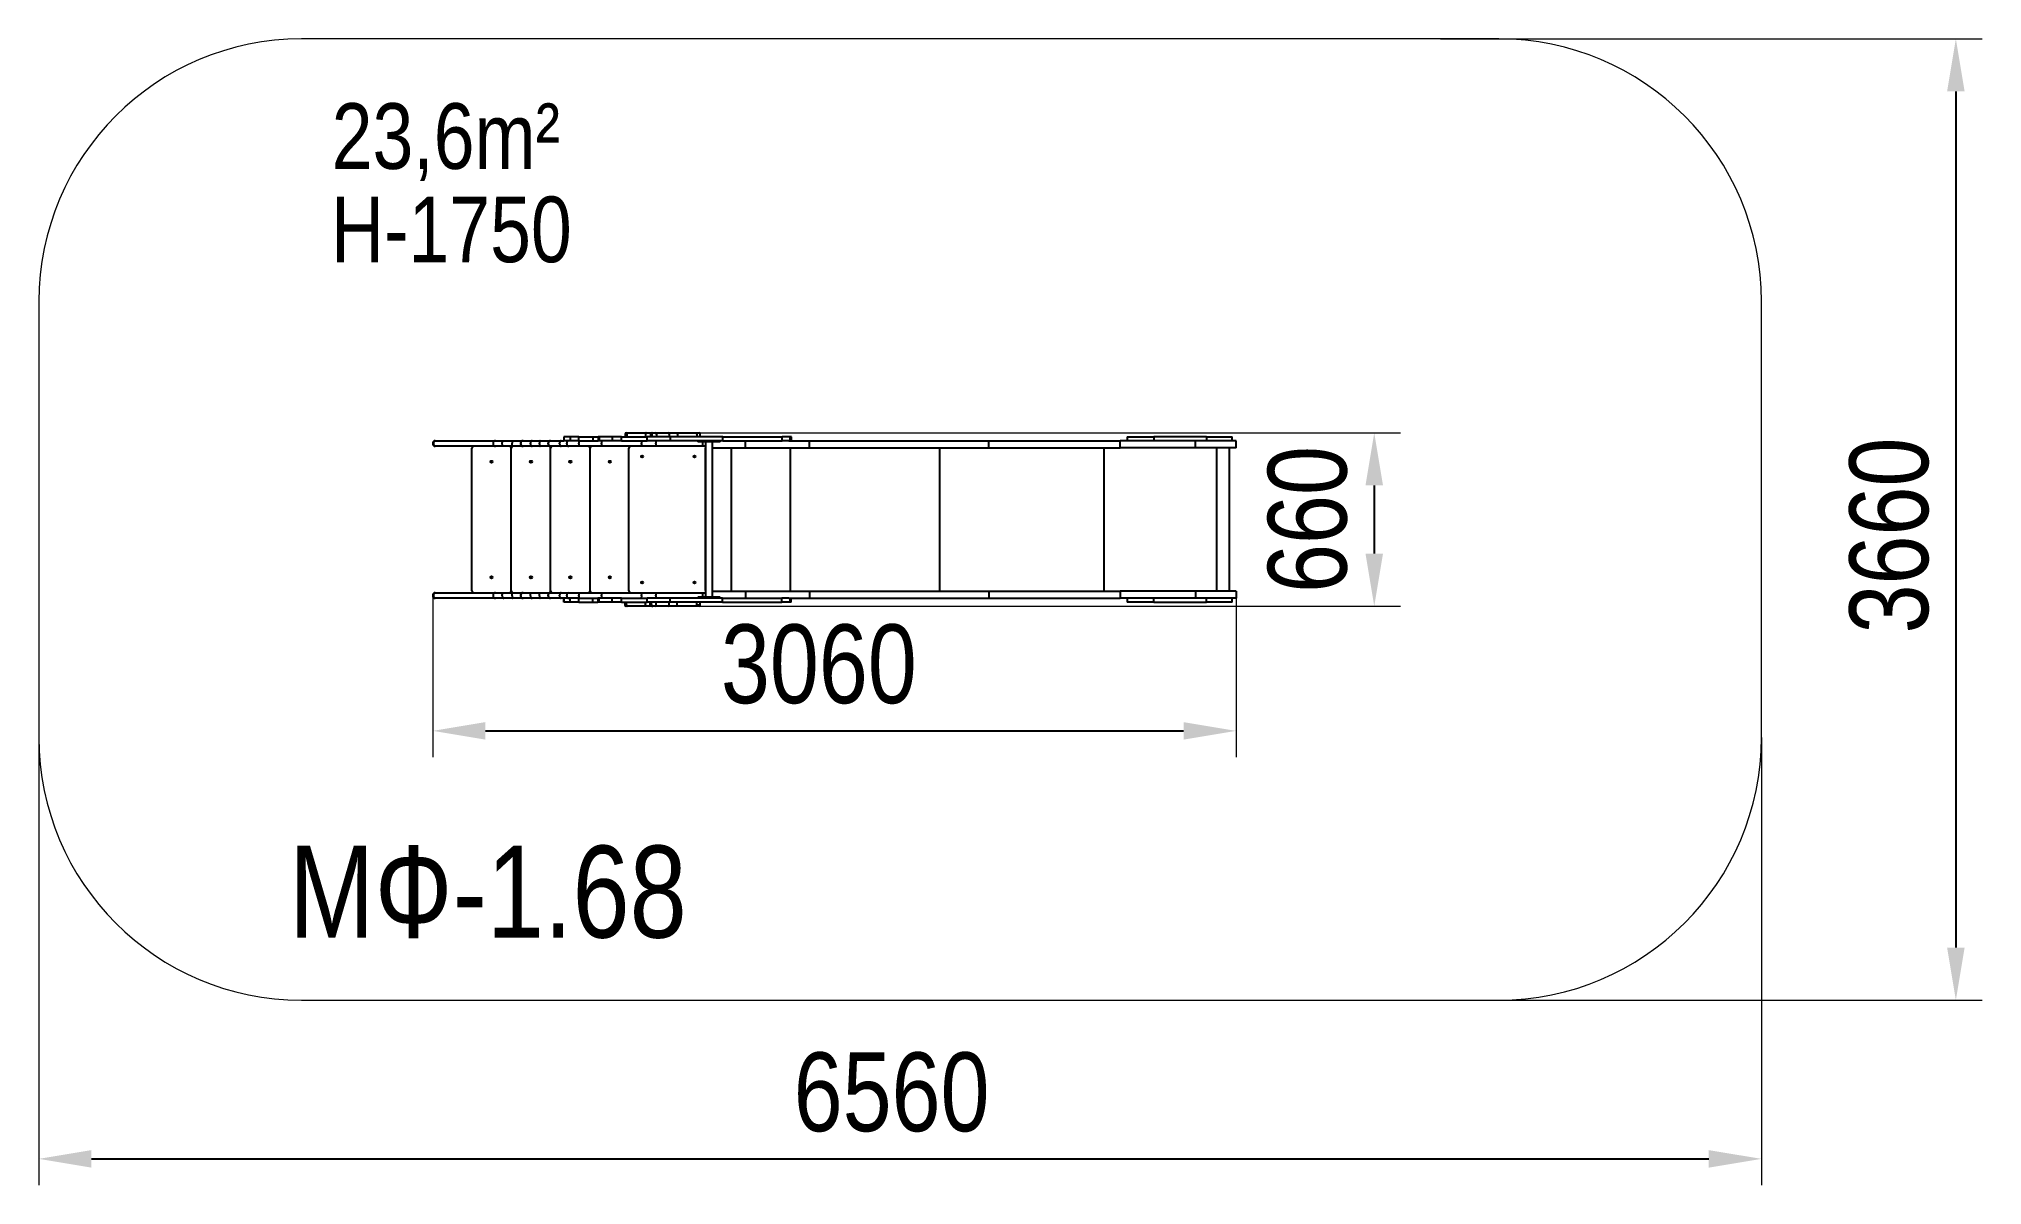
# Model space of a CAD drawing. Header units: millimetres. Extents: x -3400 to 3999, y -2536 to 1829.
import ezdxf

# ---------------------------------------------------------------- set-up
doc = ezdxf.new("R2010")
doc.units = ezdxf.units.MM
for name, color, linetype in [('DIKOM_АРТИКУЛ', 7, 'Continuous'), ('DIKOM_ЗОНА', 90, 'Continuous'), ('DIKOM_РАЗМЕР_ЗОНА', 7, 'Continuous'), ('DIKOM_РАЗМЕР_ОБЪЕКТА', 7, 'Continuous')]:
    doc.layers.add(name, color=color, linetype=linetype)
doc.styles.add('style1', font='arialbd.ttf', dxfattribs={"width": 0.8})
doc.dimstyles.new('1-50', dxfattribs={"dimtxt": 300, "dimasz": 200, "dimexe": 100, "dimexo": 0, "dimgap": 100, "dimtad": 1, "dimtxsty": 'style1', "dimcen": 200, "dimclrd": 7, "dimclre": 7, "dimclrt": 7, "dimadec": 1, "dimazin": 2, "dimtfac": 1, "dimtmove": 0, "dimatfit": 2, "dimfxl": 0, "dimlwd": 25, "dimlwe": 18, "dimarcsym": 0})

# ---------------------------------------------------------------- blocks, each defined once
blk = doc.blocks.new('*D10')
at = {"layer": 'Defpoints', "color": 0, "transparency": 16777216}
for p in [(-921.2, 328.7), (-931, -331.3), (1684.8, -331.3)]:
    blk.add_point(p, dxfattribs=at)
at = {"layer": 'DIKOM_РАЗМЕР_ОБЪЕКТА', "color": 7, "lineweight": 18, "transparency": 16777216}
for p, q in [((-921.2, 328.7), (1784.8, 328.7)), ((-931, -331.3), (1784.8, -331.3))]:
    blk.add_line(p, q, dxfattribs=at)
at = {"layer": 'DIKOM_РАЗМЕР_ОБЪЕКТА', "color": 7, "lineweight": 25, "transparency": 16777216}
blk.add_line((1684.8, 128.7), (1684.8, -131.3), dxfattribs=at)
at = {"layer": 'DIKOM_РАЗМЕР_ОБЪЕКТА', "color": 7, "transparency": 16777216}
for points in [[(1651.5, 128.7), (1718.1, 128.7), (1684.8, 328.7)], [(1651.5, -131.3), (1718.1, -131.3), (1684.8, -331.3)]]:
    blk.add_solid(points, dxfattribs=at)
at = {"layer": 'DIKOM_РАЗМЕР_ОБЪЕКТА', "color": 7, "transparency": 16777216, "insert": (1431.6, -1.3), "char_height": 300, "attachment_point": 5, "rotation": 90, "style": 'style1'}
blk.add_mtext('{\\fArial|b0|i0|c204|p34;660}', dxfattribs=at)
blk = doc.blocks.new('*D11')
at = {"layer": 'Defpoints', "color": 0, "transparency": 16777216}
for p in [(-1899.9, -290.8), (1158.7, -290.8), (1158.7, -806.1)]:
    blk.add_point(p, dxfattribs=at)
at = {"layer": 'DIKOM_РАЗМЕР_ОБЪЕКТА', "color": 7, "lineweight": 18, "transparency": 16777216}
for p, q in [((-1899.9, -290.8), (-1899.9, -906.1)), ((1158.7, -290.8), (1158.7, -906.1))]:
    blk.add_line(p, q, dxfattribs=at)
at = {"layer": 'DIKOM_РАЗМЕР_ОБЪЕКТА', "color": 7, "lineweight": 25, "transparency": 16777216}
blk.add_line((-1699.9, -806.1), (958.7, -806.1), dxfattribs=at)
at = {"layer": 'DIKOM_РАЗМЕР_ОБЪЕКТА', "color": 7, "transparency": 16777216}
for points in [[(-1699.9, -772.8), (-1699.9, -839.4), (-1899.9, -806.1)], [(958.7, -772.8), (958.7, -839.4), (1158.7, -806.1)]]:
    blk.add_solid(points, dxfattribs=at)
at = {"layer": 'DIKOM_РАЗМЕР_ОБЪЕКТА', "color": 7, "transparency": 16777216, "insert": (-430, -552.8), "char_height": 300, "attachment_point": 5, "style": 'style1'}
blk.add_mtext('{\\fArial|b0|i0|c204|p34;3060}', dxfattribs=at)
blk = doc.blocks.new('*D12')
at = {"layer": 'Defpoints', "color": 0, "transparency": 16777216}
for p in [(-3399.9, -831.3), (3158.7, -831.3), (3158.7, -2435.6)]:
    blk.add_point(p, dxfattribs=at)
at = {"layer": 'DIKOM_РАЗМЕР_ЗОНА', "color": 7, "lineweight": 18, "transparency": 16777216}
for p, q in [((-3399.9, -831.3), (-3399.9, -2535.6)), ((3158.7, -831.3), (3158.7, -2535.6))]:
    blk.add_line(p, q, dxfattribs=at)
at = {"layer": 'DIKOM_РАЗМЕР_ЗОНА', "color": 7, "lineweight": 25, "transparency": 16777216}
blk.add_line((-3199.9, -2435.6), (2958.7, -2435.6), dxfattribs=at)
at = {"layer": 'DIKOM_РАЗМЕР_ЗОНА', "color": 7, "transparency": 16777216}
for points in [[(-3199.9, -2402.3), (-3199.9, -2469), (-3399.9, -2435.6)], [(2958.7, -2402.3), (2958.7, -2469), (3158.7, -2435.6)]]:
    blk.add_solid(points, dxfattribs=at)
at = {"layer": 'DIKOM_РАЗМЕР_ЗОНА', "color": 7, "transparency": 16777216, "insert": (-153, -2182.5), "char_height": 300, "attachment_point": 5, "style": 'style1'}
blk.add_mtext('{\\fArial|b0|i0|c204|p34;6560}', dxfattribs=at)
blk = doc.blocks.new('*D13')
at = {"layer": 'Defpoints', "color": 0, "transparency": 16777216}
for p in [(1936.9, 1828.7), (1936.9, -1831.3), (3899.4, -1831.3)]:
    blk.add_point(p, dxfattribs=at)
at = {"layer": 'DIKOM_РАЗМЕР_ЗОНА', "color": 7, "lineweight": 18, "transparency": 16777216}
for p, q in [((1936.9, 1828.7), (3999.4, 1828.7)), ((1936.9, -1831.3), (3999.4, -1831.3))]:
    blk.add_line(p, q, dxfattribs=at)
at = {"layer": 'DIKOM_РАЗМЕР_ЗОНА', "color": 7, "lineweight": 25, "transparency": 16777216}
blk.add_line((3899.4, 1628.7), (3899.4, -1631.3), dxfattribs=at)
at = {"layer": 'DIKOM_РАЗМЕР_ЗОНА', "color": 7, "transparency": 16777216}
for points in [[(3866, 1628.7), (3932.7, 1628.7), (3899.4, 1828.7)], [(3866, -1631.3), (3932.7, -1631.3), (3899.4, -1831.3)]]:
    blk.add_solid(points, dxfattribs=at)
at = {"layer": 'DIKOM_РАЗМЕР_ЗОНА', "color": 7, "transparency": 16777216, "insert": (3646.1, -62.3), "char_height": 300, "attachment_point": 5, "rotation": 90, "style": 'style1'}
blk.add_mtext('{\\fArial|b0|i0|c204|p34;3660}', dxfattribs=at)

msp = doc.modelspace()

# ---------------------------------------------------------------- linework, layer by layer
for p, q in [((-1890.913, 298.67), (-1888.733, 298.67)), ((-1888.733, 298.67), (-1661.429, 298.67)), ((-1661.429, 298.67), (-1628.937, 298.67)), ((-1651.295, 298.67), (-1651.296, 298.67)), ((-1628.937, 298.67), (-1596.226, 298.67)), ((-1596.226, 298.67), (-1556.968, 298.67)), ((-1572.285, 298.67), (-1572.284, 298.67)), ((-1556.968, 298.67), (-1556.166, 298.67)), ((-1556.166, 298.67), (-1521.97, 298.67)), ((-1546.379, 298.67), (-1546.38, 298.67)), ((-1521.97, 298.67), (-1491.359, 298.67)), ((-1491.359, 298.67), (-1452.007, 298.67)), ((-1467.37, 298.67), (-1467.369, 298.67)), ((-1452.007, 298.67), (-1451.241, 298.67)), ((-1451.241, 298.67), (-1411.437, 298.67)), ((-1441.464, 298.67), (-1441.465, 298.67)), ((-1411.437, 298.67), (-1400.733, 298.67)), ((-1400.733, 313.671), (-1400.733, 298.67)), ((-1400.136, 313.671), (-1400.733, 313.671)), ((-1400.136, 298.67), (-1400.733, 298.67)), ((-1400.136, 298.67), (-1400.136, 313.671)), ((-1376.227, 313.671), (-1400.136, 313.671)), ((-1376.227, 298.67), (-1400.136, 298.67)), ((-1376.227, 298.67), (-1376.227, 313.671)), ((-1343.385, 313.671), (-1376.227, 313.671)), ((-1343.385, 298.67), (-1376.227, 298.67)), ((-1343.385, 298.67), (-1343.385, 313.671)), ((-1343.385, 313.671), (-1289.766, 313.671)), ((-1343.385, 298.67), (-1289.766, 298.67)), ((-1289.766, 298.67), (-1289.766, 313.671)), ((-1289.766, 313.671), (-1270.75, 313.671)), ((-1289.766, 298.67), (-1270.75, 298.67)), ((-1270.75, 313.671), (-1270.75, 298.67)), ((-1265.441, 313.671), (-1270.75, 313.671)), ((-1265.441, 298.67), (-1270.75, 298.67)), ((-1265.441, 298.67), (-1265.441, 313.671)), ((-1216.329, 313.671), (-1265.441, 313.671)), ((-1216.329, 298.67), (-1265.441, 298.67)), ((-1216.329, 298.67), (-1216.329, 313.671)), ((-1181.077, 313.671), (-1216.329, 313.671)), ((-1181.077, 298.67), (-1216.329, 298.67)), ((-1181.077, 298.67), (-1181.077, 313.671)), ((-1181.077, 313.671), (-1083.589, 313.671)), ((-1181.077, 298.67), (-1083.589, 298.67)), ((-1167.732, 323.671), (-1167.732, 313.671)), ((-1162.732, 328.671), (-1159.58, 328.671)), ((-1161.427, 323.671), (-1161.427, 313.671)), ((-1159.58, 328.671), (-1088.029, 328.671)), ((-1089.877, 323.671), (-1089.877, 313.671)), ((-1088.029, 328.671), (-1066.028, 328.671)), ((-1083.589, 298.67), (-1083.589, 313.671)), ((-994.968, 313.671), (-1083.589, 313.671)), ((-994.968, 298.67), (-1083.589, 298.67)), ((-1071.018, 323.671), (-1071.018, 313.671)), ((-1066.248, 323.671), (-1066.248, 313.671)), ((-1066.028, 328.671), (-1061.258, 328.671)), ((-1061.258, 328.671), (-1052.42, 328.671)), ((-1052.42, 328.671), (-1003.254, 328.671)), ((-1048.572, 323.671), (-1048.572, 313.671)), ((-1003.254, 328.671), (-967.585, 328.671)), ((-999.406, 323.671), (-999.406, 313.671)), ((-994.968, 298.67), (-994.968, 313.671)), ((-795.911, 313.671), (-994.968, 313.671)), ((-795.911, 298.67), (-994.968, 298.67)), ((-968.833, 323.671), (-968.833, 313.671)), ((-967.585, 328.671), (-893.023, 328.671)), ((-894.27, 323.671), (-894.27, 313.671)), ((-893.023, 328.671), (-886.775, 328.671)), ((-891.149, 298.67), (-891.149, 294.67)), ((-886.775, 328.671), (-886.578, 328.671)), ((-881.775, 313.671), (-881.775, 323.671)), ((-881.578, 323.671), (-881.775, 323.671)), ((-881.578, 313.671), (-881.578, 323.671)), ((-854.701, 298.67), (-854.701, 294.67)), ((-809.191, 298.67), (-809.191, 294.67)), ((-805.639, 294.67), (-805.639, 298.67)), ((-795.911, 298.67), (-795.911, 313.671)), ((-795.911, 313.671), (-570.318, 313.671)), ((-795.911, 298.67), (-570.318, 298.67)), ((-709.8, 271.67), (-709.8, 298.67)), ((-570.318, 298.67), (-570.318, 313.671)), ((-539.129, 313.671), (-570.318, 313.671)), ((-544.017, 298.67), (-570.318, 298.67)), ((-544.017, 298.67), (-465.867, 298.67)), ((-539.129, 298.67), (-539.129, 313.671)), ((-534.17, 313.671), (-539.129, 313.671)), ((-534.17, 298.67), (-534.17, 313.671)), ((-465.867, 271.67), (-465.867, 298.67)), ((-465.867, 298.67), (217.192, 298.67)), ((217.192, 271.67), (217.192, 298.67)), ((217.192, 298.67), (717.46, 298.67)), ((717.46, 271.67), (717.46, 298.67)), ((1004.33, 298.67), (717.46, 298.67)), ((744.193, 313.67), (744.193, 298.67)), ((744.193, 313.67), (845.938, 313.67)), ((845.938, 313.67), (845.938, 298.67)), ((1045.908, 313.67), (845.938, 313.67)), ((1004.33, 271.67), (1004.33, 298.67)), ((1158.746, 298.67), (1004.33, 298.67)), ((1045.908, 313.67), (1045.908, 298.67)), ((1045.908, 313.67), (1144.162, 313.67)), ((1144.162, 298.67), (1144.162, 313.67)), ((1158.746, 271.67), (1158.746, 298.67)), ((-1899.913, 289.67), (-1899.913, 286.67)), ((-1895.949, 289.67), (-1899.913, 289.67)), ((-1899.913, 286.67), (-1895.949, 286.67)), ((-1895.949, 286.67), (-1895.949, 289.67)), ((-1888.733, 277.671), (-1890.913, 277.671)), ((-1661.429, 277.671), (-1888.733, 277.671)), ((-1751.176, -272.329), (-1751.176, 269.671)), ((-1670.429, 289.67), (-1670.429, 286.67)), ((-1628.937, 277.671), (-1661.429, 277.671)), ((-1651.295, 277.671), (-1651.308, 277.671)), ((-1635.549, 286.67), (-1635.549, 289.67)), ((-1596.226, 277.671), (-1628.937, 277.671)), ((-1601.176, -272.329), (-1601.176, 269.671)), ((-1598.229, 286.67), (-1598.229, 289.67)), ((-1556.968, 277.671), (-1596.226, 277.671)), ((-1572.285, 277.671), (-1572.271, 277.671)), ((-1565.968, 289.67), (-1565.968, 286.67)), ((-1565.056, 289.67), (-1565.968, 289.67)), ((-1565.968, 286.67), (-1565.056, 286.67)), ((-1565.056, 286.67), (-1565.056, 289.67)), ((-1556.166, 277.671), (-1556.968, 277.671)), ((-1521.97, 277.671), (-1556.166, 277.671)), ((-1546.379, 277.671), (-1546.392, 277.671)), ((-1528.538, 286.67), (-1528.538, 289.67)), ((-1491.359, 277.671), (-1521.97, 277.671)), ((-1493.313, 286.67), (-1493.313, 289.67)), ((-1452.007, 277.671), (-1491.359, 277.671)), ((-1467.369, 277.671), (-1467.355, 277.671)), ((-1461.007, 289.67), (-1461.007, 286.67)), ((-1460.138, 289.67), (-1461.007, 289.67)), ((-1461.007, 286.67), (-1460.138, 286.67)), ((-1460.138, 286.67), (-1460.138, 289.67)), ((-1451.241, 277.671), (-1452.007, 277.671)), ((-1411.437, 277.671), (-1451.241, 277.671)), ((-1451.176, -272.329), (-1451.176, 269.671)), ((-1441.465, 277.671), (-1441.477, 277.671)), ((-1416.998, 286.67), (-1416.998, 289.67)), ((-1382.06, 277.671), (-1411.437, 277.671)), ((-1390.202, 286.67), (-1390.202, 289.67)), ((-1344.104, 277.671), (-1382.06, 277.671)), ((-1362.455, 277.671), (-1362.441, 277.671)), ((-1344.247, 286.67), (-1344.247, 289.67)), ((-1258.929, 277.671), (-1344.104, 277.671)), ((-1301.176, -272.329), (-1301.176, 269.671)), ((-1109.155, 277.671), (-1258.929, 277.671)), ((-1257.819, 286.67), (-1257.819, 289.67)), ((-1153.176, -272.329), (-1153.176, 269.671)), ((-1053.532, 277.671), (-1109.155, 277.671)), ((-1105.735, 286.67), (-1105.735, 289.67)), ((-871.992, 277.671), (-1053.532, 277.671)), ((-1050.48, 286.67), (-1050.48, 289.67)), ((-854.701, 294.67), (-891.149, 294.67)), ((-861.894, 277.671), (-871.992, 277.671)), ((-871.718, 286.67), (-871.718, 289.67)), ((-862.176, 268.671), (-861.894, 268.702)), ((-862.176, -271.329), (-862.176, 268.671)), ((-861.894, 294.67), (-861.894, -297.329)), ((-809.191, 294.67), (-854.701, 294.67)), ((-834.894, -297.329), (-834.894, 294.67)), ((-834.894, 271.67), (-709.8, 271.67)), ((-805.639, 294.67), (-809.191, 294.67)), ((-763.637, 271.67), (-763.637, -274.329)), ((-709.8, 271.67), (-465.867, 271.67)), ((-538.661, 271.67), (-538.661, -274.329)), ((-465.867, 271.67), (217.192, 271.67)), ((29.746, 271.67), (29.746, -274.329)), ((217.192, 271.67), (717.46, 271.67)), ((655.081, 271.67), (655.081, -274.329)), ((1004.33, 271.67), (717.46, 271.67)), ((1158.746, 271.67), (1004.33, 271.67)), ((1084.619, 271.67), (1084.619, -274.329)), ((1133.746, -274.329), (1133.746, 271.67)), ((-1530.176, 218.671), (-1522.176, 218.671)), ((-1530.176, -221.329), (-1522.176, -221.329)), ((-1899.913, -289.329), (-1899.913, -292.329)), ((-1895.949, -292.329), (-1895.949, -289.329)), ((-1890.913, -280.329), (-1888.733, -280.329)), ((-1888.733, -280.329), (-1661.429, -280.329)), ((-1670.429, -289.329), (-1670.429, -292.329)), ((-1661.429, -280.329), (-1628.937, -280.329)), ((-1651.295, -280.329), (-1651.296, -280.329)), ((-1635.549, -292.329), (-1635.549, -289.329)), ((-1628.937, -280.329), (-1596.226, -280.329)), ((-1598.229, -292.329), (-1598.229, -289.329)), ((-1596.226, -280.329), (-1556.968, -280.329)), ((-1572.285, -280.329), (-1572.284, -280.329)), ((-1565.968, -289.329), (-1565.968, -292.329)), ((-1565.056, -289.329), (-1565.968, -289.329)), ((-1565.968, -292.329), (-1565.056, -292.329)), ((-1565.056, -292.329), (-1565.056, -289.329)), ((-1556.968, -280.329), (-1556.166, -280.329)), ((-1556.166, -280.329), (-1521.97, -280.329)), ((-1546.379, -280.329), (-1546.38, -280.329)), ((-1528.538, -292.329), (-1528.538, -289.329)), ((-1521.97, -280.329), (-1491.359, -280.329)), ((-1493.313, -292.329), (-1493.313, -289.329)), ((-1491.359, -280.329), (-1452.007, -280.329)), ((-1467.37, -280.329), (-1467.369, -280.329)), ((-1461.007, -289.329), (-1461.007, -292.329)), ((-1460.138, -289.329), (-1461.007, -289.329)), ((-1461.007, -292.329), (-1460.138, -292.329)), ((-1460.138, -292.329), (-1460.138, -289.329)), ((-1452.007, -280.329), (-1451.241, -280.329)), ((-1451.241, -280.329), (-1411.437, -280.329)), ((-1441.464, -280.329), (-1441.465, -280.329)), ((-1416.998, -292.329), (-1416.998, -289.329)), ((-1411.437, -280.329), (-1382.06, -280.329)), ((-1390.202, -292.329), (-1390.202, -289.329)), ((-1382.06, -280.329), (-1344.104, -280.329)), ((-1362.455, -280.329), (-1362.454, -280.329)), ((-1344.247, -292.329), (-1344.247, -289.329)), ((-1344.104, -280.329), (-1258.929, -280.329)), ((-1344.038, -316.329), (-1344.038, -295.329)), ((-1258.929, -280.329), (-1109.155, -280.329)), ((-1257.819, -292.329), (-1257.819, -289.329)), ((-1109.155, -280.329), (-1053.532, -280.329)), ((-1105.735, -292.329), (-1105.735, -289.329)), ((-1053.532, -280.329), (-871.992, -280.329)), ((-1050.48, -292.329), (-1050.48, -289.329)), ((-871.992, -280.329), (-861.894, -280.329)), ((-871.718, -292.329), (-871.718, -289.329)), ((-862.176, -271.329), (-861.894, -271.361)), ((-834.894, -274.329), (-709.8, -274.329)), ((-709.8, -274.329), (-709.8, -301.329)), ((-709.8, -274.329), (-465.867, -274.329)), ((-465.867, -274.329), (-465.867, -301.329)), ((-465.867, -274.329), (217.192, -274.329)), ((217.192, -274.329), (217.192, -301.329)), ((217.192, -274.329), (717.46, -274.329)), ((717.46, -274.329), (717.46, -301.329)), ((1004.33, -274.329), (717.46, -274.329)), ((1004.33, -274.329), (1004.33, -301.329)), ((1158.746, -274.329), (1004.33, -274.329)), ((1158.746, -274.329), (1158.746, -301.329)), ((-1888.733, -301.329), (-1890.913, -301.329)), ((-1661.429, -301.329), (-1888.733, -301.329)), ((-1628.937, -301.329), (-1661.429, -301.329)), ((-1651.295, -301.329), (-1651.308, -301.329)), ((-1596.226, -301.329), (-1628.937, -301.329)), ((-1556.968, -301.329), (-1596.226, -301.329)), ((-1572.285, -301.329), (-1572.271, -301.329)), ((-1556.166, -301.329), (-1556.968, -301.329)), ((-1521.97, -301.329), (-1556.166, -301.329)), ((-1546.379, -301.329), (-1546.392, -301.329)), ((-1491.359, -301.329), (-1521.97, -301.329)), ((-1452.007, -301.329), (-1491.359, -301.329)), ((-1467.369, -301.329), (-1467.355, -301.329)), ((-1451.241, -301.329), (-1452.007, -301.329)), ((-1411.437, -301.329), (-1451.241, -301.329)), ((-1441.465, -301.329), (-1441.477, -301.329)), ((-1401.387, -301.329), (-1411.437, -301.329)), ((-1401.387, -301.329), (-1401.387, -316.329)), ((-1400.79, -301.329), (-1401.387, -301.329)), ((-1400.79, -316.329), (-1401.387, -316.329)), ((-1400.79, -316.329), (-1400.79, -301.329)), ((-1376.88, -301.329), (-1400.79, -301.329)), ((-1376.88, -316.329), (-1400.79, -316.329)), ((-1376.88, -316.329), (-1376.88, -301.329)), ((-1344.038, -301.329), (-1376.88, -301.329)), ((-1344.038, -316.329), (-1376.88, -316.329)), ((-1344.038, -301.329), (-1290.419, -301.329)), ((-1344.038, -316.329), (-1290.419, -316.329)), ((-1290.419, -316.329), (-1290.419, -301.329)), ((-1290.419, -301.329), (-1271.401, -301.329)), ((-1290.419, -316.329), (-1271.401, -316.329)), ((-1271.401, -301.329), (-1271.401, -316.329)), ((-1266.092, -301.329), (-1271.401, -301.329)), ((-1266.092, -316.329), (-1271.401, -316.329)), ((-1266.092, -316.329), (-1266.092, -301.329)), ((-1216.98, -301.329), (-1266.092, -301.329)), ((-1216.98, -316.329), (-1266.092, -316.329)), ((-1216.98, -316.329), (-1216.98, -301.329)), ((-1181.727, -301.329), (-1216.98, -301.329)), ((-1181.727, -316.329), (-1216.98, -316.329)), ((-1181.727, -316.329), (-1181.727, -301.329)), ((-1181.727, -301.329), (-1084.24, -301.329)), ((-1181.727, -316.329), (-1084.24, -316.329)), ((-1168.387, -316.329), (-1168.387, -326.329)), ((-1160.234, -331.329), (-1163.387, -331.329)), ((-1162.081, -326.329), (-1162.081, -316.329)), ((-1088.684, -331.329), (-1160.234, -331.329)), ((-1090.531, -326.329), (-1090.531, -316.329)), ((-1066.681, -331.329), (-1088.684, -331.329)), ((-1084.24, -316.329), (-1084.24, -301.329)), ((-995.618, -301.329), (-1084.24, -301.329)), ((-995.618, -316.329), (-1084.24, -316.329)), ((-1071.672, -326.329), (-1071.672, -316.329)), ((-1066.901, -326.329), (-1066.901, -316.329)), ((-1061.911, -331.329), (-1066.681, -331.329)), ((-1053.073, -331.329), (-1061.911, -331.329)), ((-1003.908, -331.329), (-1053.073, -331.329)), ((-1049.225, -326.329), (-1049.225, -316.329)), ((-968.239, -331.329), (-1003.908, -331.329)), ((-1000.06, -326.329), (-1000.06, -316.329)), ((-995.618, -316.329), (-995.618, -301.329)), ((-796.563, -301.329), (-995.618, -301.329)), ((-796.563, -316.329), (-995.618, -316.329)), ((-969.487, -326.329), (-969.487, -316.329)), ((-893.676, -331.329), (-968.239, -331.329)), ((-894.924, -326.329), (-894.924, -316.329)), ((-894.924, -326.329), (-882.429, -326.329)), ((-887.429, -331.329), (-893.676, -331.329)), ((-891.149, -297.329), (-891.149, -301.329)), ((-854.701, -297.329), (-891.149, -297.329)), ((-887.233, -331.329), (-887.429, -331.329)), ((-882.429, -326.329), (-882.429, -316.329)), ((-882.429, -326.329), (-882.233, -326.329)), ((-882.233, -326.329), (-882.233, -316.329)), ((-854.701, -301.329), (-854.701, -297.329)), ((-809.191, -297.329), (-854.701, -297.329)), ((-809.191, -301.329), (-809.191, -297.329)), ((-805.639, -297.329), (-809.191, -297.329)), ((-805.639, -301.329), (-805.639, -297.329)), ((-796.563, -316.329), (-796.563, -301.329)), ((-796.563, -301.329), (-570.975, -301.329)), ((-796.563, -316.329), (-570.975, -316.329)), ((-570.975, -316.329), (-570.975, -301.329)), ((-544.87, -301.329), (-570.975, -301.329)), ((-539.786, -316.329), (-570.975, -316.329)), ((-544.87, -301.329), (-465.867, -301.329)), ((-539.786, -316.329), (-539.786, -301.329)), ((-534.828, -316.329), (-539.786, -316.329)), ((-534.828, -316.329), (-534.828, -301.329)), ((-465.867, -301.329), (217.192, -301.329)), ((217.192, -301.329), (717.46, -301.329)), ((1004.33, -301.329), (717.46, -301.329)), ((744.193, -301.329), (744.193, -316.329)), ((845.938, -316.329), (744.193, -316.329)), ((845.938, -316.329), (845.938, -301.329)), ((845.938, -316.329), (1045.908, -316.329)), ((1158.746, -301.329), (1004.33, -301.329)), ((1045.908, -316.329), (1045.908, -301.329)), ((1144.162, -316.329), (1045.908, -316.329)), ((1144.162, -316.329), (1144.162, -301.329))]:
    msp.add_line(p, q)
at = {"flags": 128}
for points in [[(-1895.949, 289.67), (-1895.811, 291.426), (-1895.4, 293.115), (-1894.733, 294.671), (-1893.836, 296.034), (-1892.742, 297.154), (-1891.495, 297.985), (-1890.141, 298.498), (-1888.733, 298.67)], [(-1159.58, 328.671), (-1159.94, 328.574), (-1160.286, 328.29), (-1160.606, 327.828), (-1160.886, 327.206), (-1161.115, 326.448), (-1161.286, 325.584), (-1161.391, 324.646), (-1161.427, 323.671)], [(-1088.029, 328.671), (-1088.39, 328.574), (-1088.736, 328.29), (-1089.056, 327.828), (-1089.336, 327.206), (-1089.565, 326.448), (-1089.736, 325.584), (-1089.841, 324.646), (-1089.877, 323.671)], [(-968.833, 323.671), (-968.809, 324.646), (-968.738, 325.584), (-968.623, 326.448), (-968.468, 327.206), (-968.279, 327.828), (-968.063, 328.29), (-967.829, 328.574), (-967.585, 328.671)], [(-894.27, 323.671), (-894.246, 324.646), (-894.175, 325.584), (-894.06, 326.448), (-893.905, 327.206), (-893.716, 327.828), (-893.5, 328.29), (-893.266, 328.574), (-893.023, 328.671)], [(-1888.733, 277.671), (-1890.141, 277.843), (-1891.495, 278.356), (-1892.742, 279.187), (-1893.836, 280.307), (-1894.733, 281.67), (-1895.4, 283.226), (-1895.811, 284.915), (-1895.949, 286.67)], [(-862.176, 268.671), (-861.981, 270.426), (-861.894, 271.204)], [(-1895.949, -289.329), (-1895.811, -287.574), (-1895.4, -285.885), (-1894.733, -284.329), (-1893.836, -282.966), (-1892.742, -281.846), (-1891.495, -281.015), (-1890.141, -280.502), (-1888.733, -280.329)], [(-1888.733, -301.329), (-1890.141, -301.157), (-1891.495, -300.644), (-1892.742, -299.813), (-1893.836, -298.693), (-1894.733, -297.33), (-1895.4, -295.774), (-1895.811, -294.085), (-1895.949, -292.329)], [(-862.176, -271.329), (-861.981, -273.085), (-861.894, -273.863)], [(-1162.081, -326.329), (-1162.046, -327.305), (-1161.941, -328.243), (-1161.77, -329.107), (-1161.54, -329.865), (-1161.26, -330.487), (-1160.941, -330.949), (-1160.594, -331.233), (-1160.234, -331.329)], [(-1090.531, -326.329), (-1090.495, -327.305), (-1090.39, -328.243), (-1090.219, -329.107), (-1089.99, -329.865), (-1089.71, -330.487), (-1089.39, -330.949), (-1089.044, -331.233), (-1088.684, -331.329)], [(-968.239, -331.329), (-968.483, -331.233), (-968.717, -330.949), (-968.932, -330.487), (-969.121, -329.865), (-969.276, -329.107), (-969.392, -328.243), (-969.463, -327.305), (-969.487, -326.329)], [(-893.676, -331.329), (-893.92, -331.233), (-894.154, -330.949), (-894.369, -330.487), (-894.558, -329.865), (-894.714, -329.107), (-894.829, -328.243), (-894.9, -327.305), (-894.924, -326.329)]]:
    msp.add_lwpolyline(points, dxfattribs=at)
for centre in [(-1676.176, 218.671), (-1526.176, 218.671), (-1376.176, 218.671), (-1226.176, 218.671), (-1103.176, 238.671), (-903.176, 238.671), (-1676.176, -221.329), (-1526.176, -221.329), (-1376.176, -221.329), (-1226.176, -221.329), (-1103.176, -241.329), (-903.176, -241.329)]:
    msp.add_circle(centre, 4)
for centre, radius, start, end in [((-1890.913, 289.67), 9, 90, 180), ((-1661.429, 289.67), 9, 90, 180), ((-1556.968, 289.67), 9, 90, 180), ((-1452.007, 289.67), 9, 90, 180), ((-1381.608, 290.079), 8.603, 93.0075461, 182.7206389), ((-1162.732, 323.671), 5, 90, 180), ((-1066.023, 323.675), 4.995, 90.05582, 180.0542517), ((-1061.253, 323.675), 4.995, 90.0553342, 180.0547376), ((-1053.082, 324.18), 4.539, 353.5538245, 81.6097946), ((-1003.917, 324.18), 4.539, 353.5538245, 81.6097946), ((-886.775, 323.671), 5, 0, 90), ((-886.578, 323.671), 5, 0, 90), ((-1890.913, 286.671), 9, 180, 270), ((-1743.176, 269.671), 8, 90, 180), ((-1661.429, 286.671), 9, 180, 270), ((-1609.176, 269.671), 8, 0, 90), ((-1593.176, 269.671), 8, 90, 180), ((-1556.968, 286.671), 9, 180, 270), ((-1452.007, 286.671), 9, 180, 270), ((-1459.176, 269.671), 8, 0, 90), ((-1443.176, 269.671), 8, 90, 180), ((-1381.609, 286.262), 8.603, 177.2780698, 266.9916709), ((-1309.176, 269.671), 8, 0, 90), ((-1293.176, 269.671), 8, 90, 180), ((-1159.176, 269.671), 8, 28.956606, 90), ((-1145.176, 269.671), 8, 90, 180), ((-945.824, 284.422), 74.14, 354.7748235, 1.7375231), ((-1123.75, 289.842), 252.032, 359.960954, 1.0976962), ((-1890.913, -289.329), 9, 90, 180), ((-1890.913, -292.329), 9, 180, 270), ((-1743.176, -272.329), 8, 180, 270), ((-1661.429, -289.329), 9, 90, 180), ((-1661.429, -292.329), 9, 180, 270), ((-1609.176, -272.329), 8, 270, 0), ((-1593.176, -272.329), 8, 180, 270), ((-1556.968, -289.329), 9, 90, 180), ((-1556.968, -292.329), 9, 180, 270), ((-1452.007, -289.329), 9, 90, 180), ((-1452.007, -292.329), 9, 180, 270), ((-1459.176, -272.329), 8, 270, 0), ((-1443.176, -272.329), 8, 180, 270), ((-1381.608, -288.921), 8.603, 93.0075051, 182.7206563), ((-1381.608, -292.738), 8.603, 177.2782353, 266.9911514), ((-1309.176, -272.329), 8, 270, 0), ((-1293.176, -272.329), 8, 180, 270), ((-1159.176, -272.329), 8, 270, 331.043394), ((-1145.176, -272.329), 8, 180, 270), ((-945.825, -287.082), 74.142, 358.2625339, 5.2250978), ((-1123.75, -292.501), 252.033, 358.9023049, 0.039046), ((-1163.387, -326.329), 5, 180, 270), ((-1066.677, -326.334), 4.995, 179.9447835, 269.9447599), ((-1061.906, -326.334), 4.995, 179.9445889, 269.9449545), ((-1053.735, -326.839), 4.539, 278.3890188, 6.4469744), ((-1004.57, -326.839), 4.539, 278.3894454, 6.4465479), ((-887.429, -326.329), 5, 270, 0), ((-887.233, -326.329), 5, 270, 0)]:
    msp.add_arc(centre, radius, start, end)
for points, knots in [([(-1635.549, 289.67), (-1635.476, 290.682), (-1635.33, 292.705), (-1634.192, 295.398), (-1632.516, 297.446), (-1630.672, 298.476), (-1629.442, 298.669), (-1628.953, 298.67), (-1628.937, 298.67)], [0, 0, 0, 0, 0.21450037, 0.42899979, 0.64355691, 0.85824965, 0.99526409, 1, 1, 1, 1]), ([(-1596.226, 298.67), (-1596.229, 298.67), (-1596.375, 298.669), (-1596.741, 298.475), (-1597.298, 297.43), (-1597.809, 295.382), (-1598.161, 292.696), (-1598.206, 290.679), (-1598.229, 289.67)], [0, 0, 0, 0, 0.0030626, 0.14440018, 0.35919728, 0.57307931, 0.7865338, 1, 1, 1, 1]), ([(-1556.166, 298.67), (-1556.197, 298.67), (-1556.852, 298.668), (-1558.503, 298.472), (-1560.973, 297.448), (-1563.229, 295.4), (-1564.761, 292.706), (-1564.958, 290.682), (-1565.056, 289.67)], [0, 0, 0, 0, 0.00675079, 0.141381688, 0.3560673, 0.570720321, 0.785360446, 1, 1, 1, 1]), ([(-1521.97, 298.67), (-1522.053, 298.669), (-1522.537, 298.661), (-1523.752, 298.439), (-1525.521, 297.449), (-1527.188, 295.4), (-1528.32, 292.707), (-1528.465, 290.683), (-1528.538, 289.67)], [0, 0, 0, 0, 0.02434246, 0.14133135, 0.35599925, 0.57066356, 0.78533379, 1, 1, 1, 1]), ([(-1491.359, 298.67), (-1491.361, 298.67), (-1491.504, 298.67), (-1491.86, 298.472), (-1492.403, 297.422), (-1492.902, 295.373), (-1493.247, 292.691), (-1493.291, 290.677), (-1493.313, 289.67)], [0, 0, 0, 0, 0.00276485, 0.14597924, 0.36081582, 0.57429304, 0.78713572, 1, 1, 1, 1]), ([(-1451.241, 298.67), (-1451.272, 298.67), (-1451.928, 298.668), (-1453.58, 298.472), (-1456.052, 297.448), (-1458.31, 295.4), (-1459.843, 292.706), (-1460.04, 290.682), (-1460.138, 289.67)], [0, 0, 0, 0, 0.006762548, 0.141380084, 0.356066901, 0.570719974, 0.785360191, 1, 1, 1, 1]), ([(-1411.437, 298.67), (-1411.447, 298.67), (-1411.863, 298.67), (-1412.904, 298.476), (-1414.46, 297.438), (-1415.864, 295.39), (-1416.815, 292.701), (-1416.937, 290.681), (-1416.998, 289.67)], [0, 0, 0, 0, 0.00356763, 0.14302718, 0.35780211, 0.57203916, 0.7860153, 1, 1, 1, 1]), ([(-1344.104, 298.67), (-1344.105, 298.67), (-1344.115, 298.668), (-1344.14, 298.473), (-1344.179, 297.448), (-1344.217, 295.4), (-1344.242, 292.706), (-1344.246, 290.682), (-1344.247, 289.67)], [0, 0, 0, 0, 0.00661438, 0.14138873, 0.35607744, 0.57072735, 0.78536173, 1, 1, 1, 1]), ([(-1258.929, 298.67), (-1258.921, 298.67), (-1258.839, 298.665), (-1258.633, 298.457), (-1258.329, 297.449), (-1258.047, 295.4), (-1257.856, 292.707), (-1257.831, 290.683), (-1257.819, 289.67)], [0, 0, 0, 0, 0.014969175, 0.141299352, 0.35597369, 0.57065108, 0.78532566, 1, 1, 1, 1]), ([(-1109.155, 298.67), (-1109.136, 298.67), (-1108.884, 298.666), (-1108.25, 298.465), (-1107.306, 297.448), (-1106.438, 295.4), (-1105.849, 292.707), (-1105.773, 290.683), (-1105.735, 289.67)], [0, 0, 0, 0, 0.01080369, 0.14129771, 0.35597814, 0.57065358, 0.78532701, 1, 1, 1, 1]), ([(-1053.532, 298.67), (-1053.517, 298.67), (-1053.293, 298.667), (-1052.726, 298.468), (-1051.882, 297.448), (-1051.107, 295.4), (-1050.581, 292.706), (-1050.514, 290.682), (-1050.48, 289.67)], [0, 0, 0, 0, 0.00901558, 0.14131232, 0.35599623, 0.57066978, 0.7853341, 1, 1, 1, 1]), ([(-1628.937, 277.671), (-1628.953, 277.671), (-1629.442, 277.672), (-1630.672, 277.865), (-1632.516, 278.895), (-1634.192, 280.943), (-1635.33, 283.636), (-1635.476, 285.659), (-1635.549, 286.67)], [0, 0, 0, 0, 0.00473592, 0.14175058, 0.35644206, 0.57099952, 0.78549928, 1, 1, 1, 1]), ([(-1596.226, 277.671), (-1596.229, 277.671), (-1596.375, 277.671), (-1596.741, 277.867), (-1597.298, 278.91), (-1597.809, 280.959), (-1598.161, 283.645), (-1598.206, 285.662), (-1598.229, 286.67)], [0, 0, 0, 0, 0.00306259, 0.14440095, 0.35919686, 0.57308214, 0.78653337, 1, 1, 1, 1]), ([(-1565.056, 286.67), (-1564.958, 285.659), (-1564.761, 283.635), (-1563.229, 280.941), (-1560.973, 278.893), (-1558.503, 277.869), (-1556.852, 277.673), (-1556.197, 277.671), (-1556.166, 277.671)], [0, 0, 0, 0, 0.21463985, 0.429276567, 0.643932699, 0.858618607, 0.993249201, 1, 1, 1, 1]), ([(-1528.538, 286.67), (-1528.465, 285.658), (-1528.32, 283.634), (-1527.188, 280.941), (-1525.521, 278.892), (-1523.752, 277.902), (-1522.537, 277.68), (-1522.053, 277.672), (-1521.97, 277.671)], [0, 0, 0, 0, 0.21466675, 0.42933381, 0.64400147, 0.8586683, 0.97565748, 1, 1, 1, 1]), ([(-1493.313, 286.67), (-1493.291, 285.664), (-1493.247, 283.65), (-1492.902, 280.968), (-1492.403, 278.919), (-1491.86, 277.869), (-1491.504, 277.671), (-1491.361, 277.671), (-1491.359, 277.671)], [0, 0, 0, 0, 0.21286463, 0.42570765, 0.63918521, 0.85402052, 0.99723515, 1, 1, 1, 1]), ([(-1460.138, 286.67), (-1460.04, 285.659), (-1459.843, 283.635), (-1458.31, 280.941), (-1456.052, 278.893), (-1453.58, 277.869), (-1451.928, 277.673), (-1451.272, 277.671), (-1451.241, 277.671)], [0, 0, 0, 0, 0.21463991, 0.42928024, 0.64393342, 0.85862034, 0.99323745, 1, 1, 1, 1]), ([(-1416.998, 286.67), (-1416.937, 285.66), (-1416.815, 283.64), (-1415.864, 280.951), (-1414.46, 278.903), (-1412.904, 277.865), (-1411.863, 277.672), (-1411.447, 277.671), (-1411.437, 277.671)], [0, 0, 0, 0, 0.21398142, 0.42795845, 0.64219639, 0.85697222, 0.99643235, 1, 1, 1, 1]), ([(-1344.247, 286.67), (-1344.246, 285.659), (-1344.242, 283.635), (-1344.217, 280.941), (-1344.179, 278.893), (-1344.14, 277.868), (-1344.115, 277.673), (-1344.105, 277.671), (-1344.104, 277.671)], [0, 0, 0, 0, 0.214634734, 0.429269747, 0.643923113, 0.858610845, 0.993385597, 1, 1, 1, 1]), ([(-1257.819, 286.67), (-1257.831, 285.658), (-1257.856, 283.634), (-1258.047, 280.941), (-1258.329, 278.892), (-1258.633, 277.884), (-1258.839, 277.676), (-1258.921, 277.671), (-1258.929, 277.671)], [0, 0, 0, 0, 0.21467106, 0.42934654, 0.64402482, 0.85870006, 0.98503076, 1, 1, 1, 1]), ([(-1105.735, 286.67), (-1105.773, 285.658), (-1105.849, 283.634), (-1106.438, 280.941), (-1107.306, 278.892), (-1108.25, 277.876), (-1108.884, 277.674), (-1109.136, 277.671), (-1109.155, 277.671)], [0, 0, 0, 0, 0.21467299, 0.42934643, 0.64402189, 0.85870232, 0.98919634, 1, 1, 1, 1]), ([(-1050.48, 286.67), (-1050.514, 285.658), (-1050.581, 283.635), (-1051.107, 280.941), (-1051.882, 278.893), (-1052.726, 277.873), (-1053.293, 277.674), (-1053.517, 277.671), (-1053.532, 277.671)], [0, 0, 0, 0, 0.21466262, 0.42932783, 0.64400229, 0.85868709, 0.99098438, 1, 1, 1, 1]), ([(-1635.549, -289.329), (-1635.549, -288.735), (-1635.506, -288.15), (-1635.381, -287.288), (-1635.328, -287.003), (-1635.203, -286.438), (-1635.129, -286.157), (-1634.88, -285.339), (-1634.677, -284.823), (-1634.198, -283.845), (-1633.919, -283.382), (-1633.31, -282.552), (-1632.977, -282.179), (-1632.436, -281.686), (-1632.248, -281.532), (-1631.867, -281.255), (-1631.477, -281.004), (-1631.072, -280.806), (-1630.658, -280.634), (-1630.446, -280.562), (-1630.019, -280.446), (-1629.804, -280.402), (-1629.48, -280.359), (-1629.372, -280.348), (-1629.154, -280.333), (-1629.044, -280.329), (-1628.937, -280.329)], [0, 0, 0, 0, 0.125, 0.125, 0.1875, 0.1875, 0.25, 0.25, 0.375, 0.375, 0.5, 0.5, 0.625, 0.625, 0.6875, 0.6875, 0.75, 0.8125, 0.8125, 0.875, 0.875, 0.9375, 0.9375, 0.96875, 0.96875, 1, 1, 1, 1]), ([(-1635.549, -292.329), (-1635.549, -292.924), (-1635.506, -293.509), (-1635.381, -294.371), (-1635.328, -294.656), (-1635.203, -295.221), (-1635.129, -295.502), (-1634.88, -296.32), (-1634.677, -296.836), (-1634.198, -297.814), (-1633.919, -298.277), (-1633.31, -299.107), (-1632.977, -299.48), (-1632.436, -299.973), (-1632.248, -300.127), (-1631.867, -300.404), (-1631.477, -300.655), (-1631.072, -300.853), (-1630.658, -301.025), (-1630.446, -301.097), (-1630.019, -301.213), (-1629.804, -301.257), (-1629.48, -301.3), (-1629.372, -301.311), (-1629.154, -301.326), (-1629.044, -301.329), (-1628.937, -301.329)], [0, 0, 0, 0, 0.125, 0.125, 0.1875, 0.1875, 0.25, 0.25, 0.375, 0.375, 0.5, 0.5, 0.625, 0.625, 0.6875, 0.6875, 0.75, 0.8125, 0.8125, 0.875, 0.875, 0.9375, 0.9375, 0.96875, 0.96875, 1, 1, 1, 1]), ([(-1598.229, -289.329), (-1598.229, -288.734), (-1598.216, -288.148), (-1598.176, -287.284), (-1598.16, -286.999), (-1598.121, -286.432), (-1598.098, -286.151), (-1598.02, -285.333), (-1597.957, -284.816), (-1597.846, -284.082), (-1597.805, -283.844), (-1597.72, -283.386), (-1597.676, -283.168), (-1597.535, -282.546), (-1597.433, -282.174), (-1597.269, -281.681), (-1597.212, -281.529), (-1597.097, -281.252), (-1596.979, -281.002), (-1596.858, -280.804), (-1596.734, -280.633), (-1596.671, -280.561), (-1596.544, -280.445), (-1596.481, -280.402), (-1596.385, -280.359), (-1596.354, -280.348), (-1596.29, -280.333), (-1596.257, -280.329), (-1596.226, -280.329)], [0, 0, 0, 0, 0.125, 0.125, 0.1875, 0.1875, 0.25, 0.25, 0.375, 0.375, 0.4375, 0.4375, 0.5, 0.5, 0.625, 0.625, 0.6875, 0.6875, 0.75, 0.8125, 0.8125, 0.875, 0.875, 0.9375, 0.9375, 0.96875, 0.96875, 1, 1, 1, 1]), ([(-1598.229, -292.329), (-1598.229, -292.925), (-1598.216, -293.511), (-1598.176, -294.375), (-1598.16, -294.66), (-1598.121, -295.227), (-1598.098, -295.508), (-1598.02, -296.326), (-1597.957, -296.843), (-1597.846, -297.577), (-1597.805, -297.815), (-1597.72, -298.273), (-1597.676, -298.491), (-1597.535, -299.113), (-1597.433, -299.485), (-1597.269, -299.978), (-1597.212, -300.13), (-1597.097, -300.407), (-1596.979, -300.657), (-1596.858, -300.855), (-1596.734, -301.026), (-1596.671, -301.098), (-1596.544, -301.214), (-1596.481, -301.257), (-1596.385, -301.3), (-1596.354, -301.311), (-1596.29, -301.326), (-1596.257, -301.329), (-1596.226, -301.329)], [0, 0, 0, 0, 0.125, 0.125, 0.1875, 0.1875, 0.25, 0.25, 0.375, 0.375, 0.4375, 0.4375, 0.5, 0.5, 0.625, 0.625, 0.6875, 0.6875, 0.75, 0.8125, 0.8125, 0.875, 0.875, 0.9375, 0.9375, 0.96875, 0.96875, 1, 1, 1, 1]), ([(-1556.166, -280.329), (-1556.197, -280.33), (-1556.852, -280.332), (-1558.503, -280.528), (-1560.973, -281.552), (-1563.229, -283.6), (-1564.761, -286.294), (-1564.958, -288.318), (-1565.056, -289.329)], [0, 0, 0, 0, 0.006750796, 0.141381249, 0.35606681, 0.570720777, 0.785360245, 1, 1, 1, 1]), ([(-1565.056, -292.329), (-1564.958, -293.341), (-1564.761, -295.365), (-1563.229, -298.059), (-1560.973, -300.107), (-1558.503, -301.131), (-1556.852, -301.327), (-1556.197, -301.329), (-1556.166, -301.329)], [0, 0, 0, 0, 0.21463978, 0.42927929, 0.64393318, 0.85861875, 0.9932492, 1, 1, 1, 1]), ([(-1528.538, -289.329), (-1528.538, -288.735), (-1528.496, -288.151), (-1528.371, -287.289), (-1528.319, -287.004), (-1528.194, -286.438), (-1528.12, -286.157), (-1527.873, -285.34), (-1527.672, -284.824), (-1527.196, -283.846), (-1526.918, -283.382), (-1526.313, -282.552), (-1525.982, -282.18), (-1525.444, -281.686), (-1525.258, -281.533), (-1524.879, -281.255), (-1524.492, -281.004), (-1524.089, -280.806), (-1523.678, -280.634), (-1523.468, -280.562), (-1523.043, -280.446), (-1522.83, -280.402), (-1522.507, -280.358), (-1522.399, -280.348), (-1522.183, -280.333), (-1522.077, -280.329), (-1521.97, -280.329)], [0, 0, 0, 0, 0.125, 0.125, 0.1875, 0.1875, 0.25, 0.25, 0.375, 0.375, 0.5, 0.5, 0.625, 0.625, 0.6875, 0.6875, 0.75, 0.8125, 0.8125, 0.875, 0.875, 0.9375, 0.9375, 0.96875, 0.96875, 1, 1, 1, 1]), ([(-1528.538, -292.329), (-1528.538, -292.924), (-1528.496, -293.508), (-1528.371, -294.37), (-1528.319, -294.655), (-1528.194, -295.221), (-1528.12, -295.502), (-1527.873, -296.319), (-1527.672, -296.835), (-1527.196, -297.813), (-1526.918, -298.277), (-1526.313, -299.107), (-1525.982, -299.479), (-1525.444, -299.973), (-1525.258, -300.126), (-1524.879, -300.404), (-1524.492, -300.655), (-1524.089, -300.853), (-1523.678, -301.025), (-1523.468, -301.097), (-1523.043, -301.213), (-1522.83, -301.257), (-1522.507, -301.301), (-1522.399, -301.311), (-1522.183, -301.326), (-1522.077, -301.329), (-1521.97, -301.329)], [0, 0, 0, 0, 0.125, 0.125, 0.1875, 0.1875, 0.25, 0.25, 0.375, 0.375, 0.5, 0.5, 0.625, 0.625, 0.6875, 0.6875, 0.75, 0.8125, 0.8125, 0.875, 0.875, 0.9375, 0.9375, 0.96875, 0.96875, 1, 1, 1, 1]), ([(-1493.313, -289.329), (-1493.313, -288.733), (-1493.3, -288.147), (-1493.261, -287.282), (-1493.245, -286.996), (-1493.206, -286.429), (-1493.184, -286.148), (-1493.107, -285.329), (-1493.045, -284.812), (-1492.936, -284.078), (-1492.896, -283.839), (-1492.813, -283.382), (-1492.769, -283.164), (-1492.631, -282.542), (-1492.532, -282.171), (-1492.371, -281.679), (-1492.316, -281.526), (-1492.203, -281.25), (-1492.089, -281), (-1491.971, -280.803), (-1491.851, -280.632), (-1491.789, -280.56), (-1491.667, -280.445), (-1491.605, -280.402), (-1491.513, -280.358), (-1491.482, -280.348), (-1491.42, -280.333), (-1491.389, -280.329), (-1491.359, -280.329)], [0, 0, 0, 0, 0.125, 0.125, 0.1875, 0.1875, 0.25, 0.25, 0.375, 0.375, 0.4375, 0.4375, 0.5, 0.5, 0.625, 0.625, 0.6875, 0.6875, 0.75, 0.8125, 0.8125, 0.875, 0.875, 0.9375, 0.9375, 0.96875, 0.96875, 1, 1, 1, 1]), ([(-1493.313, -292.329), (-1493.313, -292.926), (-1493.3, -293.512), (-1493.261, -294.377), (-1493.245, -294.663), (-1493.206, -295.23), (-1493.184, -295.511), (-1493.107, -296.33), (-1493.045, -296.847), (-1492.936, -297.581), (-1492.896, -297.82), (-1492.813, -298.277), (-1492.769, -298.495), (-1492.631, -299.117), (-1492.532, -299.488), (-1492.371, -299.98), (-1492.316, -300.133), (-1492.203, -300.409), (-1492.089, -300.659), (-1491.971, -300.856), (-1491.851, -301.027), (-1491.789, -301.099), (-1491.667, -301.214), (-1491.605, -301.257), (-1491.513, -301.301), (-1491.482, -301.311), (-1491.42, -301.326), (-1491.389, -301.329), (-1491.359, -301.329)], [0, 0, 0, 0, 0.125, 0.125, 0.1875, 0.1875, 0.25, 0.25, 0.375, 0.375, 0.4375, 0.4375, 0.5, 0.5, 0.625, 0.625, 0.6875, 0.6875, 0.75, 0.8125, 0.8125, 0.875, 0.875, 0.9375, 0.9375, 0.96875, 0.96875, 1, 1, 1, 1]), ([(-1460.138, -289.329), (-1460.138, -288.735), (-1460.081, -288.151), (-1459.911, -287.289), (-1459.841, -287.003), (-1459.672, -286.438), (-1459.572, -286.157), (-1459.238, -285.34), (-1458.965, -284.824), (-1458.32, -283.846), (-1457.944, -283.382), (-1457.124, -282.552), (-1456.676, -282.18), (-1455.948, -281.686), (-1455.695, -281.533), (-1455.182, -281.255), (-1454.658, -281.004), (-1454.112, -280.806), (-1453.556, -280.635), (-1453.271, -280.562), (-1452.696, -280.446), (-1452.407, -280.402), (-1451.826, -280.344), (-1451.53, -280.329), (-1451.241, -280.329)], [0, 0, 0, 0, 0.125, 0.125, 0.1875, 0.1875, 0.25, 0.25, 0.375, 0.375, 0.5, 0.5, 0.625, 0.625, 0.6875, 0.6875, 0.75, 0.8125, 0.8125, 0.875, 0.875, 0.9375, 0.9375, 1, 1, 1, 1]), ([(-1460.138, -292.329), (-1460.138, -292.924), (-1460.081, -293.508), (-1459.911, -294.37), (-1459.841, -294.656), (-1459.672, -295.221), (-1459.572, -295.502), (-1459.238, -296.319), (-1458.965, -296.835), (-1458.32, -297.813), (-1457.944, -298.277), (-1457.124, -299.107), (-1456.676, -299.479), (-1455.948, -299.973), (-1455.695, -300.126), (-1455.182, -300.404), (-1454.658, -300.655), (-1454.112, -300.853), (-1453.556, -301.024), (-1453.271, -301.097), (-1452.696, -301.213), (-1452.407, -301.257), (-1451.826, -301.315), (-1451.53, -301.329), (-1451.241, -301.329)], [0, 0, 0, 0, 0.125, 0.125, 0.1875, 0.1875, 0.25, 0.25, 0.375, 0.375, 0.5, 0.5, 0.625, 0.625, 0.6875, 0.6875, 0.75, 0.8125, 0.8125, 0.875, 0.875, 0.9375, 0.9375, 1, 1, 1, 1]), ([(-1411.437, -280.329), (-1411.447, -280.33), (-1411.863, -280.331), (-1412.904, -280.524), (-1414.46, -281.562), (-1415.864, -283.61), (-1416.815, -286.299), (-1416.937, -288.319), (-1416.998, -289.329)], [0, 0, 0, 0, 0.003567644, 0.143027444, 0.357802135, 0.572040588, 0.786015413, 1, 1, 1, 1]), ([(-1416.998, -292.329), (-1416.937, -293.34), (-1416.815, -295.36), (-1415.864, -298.049), (-1414.46, -300.097), (-1412.904, -301.135), (-1411.863, -301.328), (-1411.447, -301.329), (-1411.437, -301.329)], [0, 0, 0, 0, 0.21398462, 0.42795945, 0.64219787, 0.85697256, 0.99643236, 1, 1, 1, 1]), ([(-1344.104, -280.329), (-1344.105, -280.33), (-1344.115, -280.332), (-1344.14, -280.527), (-1344.179, -281.552), (-1344.217, -283.6), (-1344.242, -286.294), (-1344.246, -288.318), (-1344.247, -289.329)], [0, 0, 0, 0, 0.00661439, 0.141388859, 0.356077158, 0.570728206, 0.785363845, 1, 1, 1, 1]), ([(-1344.247, -292.329), (-1344.246, -293.341), (-1344.242, -295.365), (-1344.217, -298.059), (-1344.179, -300.107), (-1344.14, -301.132), (-1344.115, -301.327), (-1344.105, -301.329), (-1344.104, -301.329)], [0, 0, 0, 0, 0.21463618, 0.42927184, 0.64392285, 0.85861113, 0.99338561, 1, 1, 1, 1]), ([(-1258.929, -280.329), (-1258.921, -280.33), (-1258.839, -280.335), (-1258.633, -280.543), (-1258.329, -281.551), (-1258.047, -283.6), (-1257.856, -286.293), (-1257.831, -288.317), (-1257.819, -289.329)], [0, 0, 0, 0, 0.01496921, 0.14129945, 0.35597404, 0.5706511, 0.78532597, 1, 1, 1, 1]), ([(-1257.819, -292.329), (-1257.831, -293.342), (-1257.856, -295.366), (-1258.047, -298.059), (-1258.329, -300.108), (-1258.633, -301.116), (-1258.839, -301.324), (-1258.921, -301.329), (-1258.929, -301.329)], [0, 0, 0, 0, 0.21467406, 0.42934888, 0.64402598, 0.85870055, 0.98503079, 1, 1, 1, 1]), ([(-1109.155, -280.329), (-1109.136, -280.33), (-1108.884, -280.333), (-1108.25, -280.535), (-1107.306, -281.552), (-1106.438, -283.6), (-1105.849, -286.293), (-1105.773, -288.317), (-1105.735, -289.329)], [0, 0, 0, 0, 0.01080367, 0.14129781, 0.35597792, 0.57065262, 0.78532697, 1, 1, 1, 1]), ([(-1105.735, -292.329), (-1105.773, -293.342), (-1105.849, -295.366), (-1106.438, -298.059), (-1107.306, -300.107), (-1108.25, -301.124), (-1108.884, -301.326), (-1109.136, -301.329), (-1109.155, -301.329)], [0, 0, 0, 0, 0.21467306, 0.42934736, 0.64402207, 0.85870218, 0.98919633, 1, 1, 1, 1]), ([(-1053.532, -280.329), (-1053.517, -280.33), (-1053.293, -280.333), (-1052.726, -280.532), (-1051.882, -281.552), (-1051.107, -283.6), (-1050.581, -286.294), (-1050.514, -288.318), (-1050.48, -289.329)], [0, 0, 0, 0, 0.009015588, 0.141312427, 0.355996821, 0.570669864, 0.785334873, 1, 1, 1, 1]), ([(-1050.48, -292.329), (-1050.514, -293.341), (-1050.581, -295.365), (-1051.107, -298.059), (-1051.882, -300.107), (-1052.726, -301.127), (-1053.293, -301.326), (-1053.517, -301.329), (-1053.532, -301.329)], [0, 0, 0, 0, 0.21466513, 0.42933017, 0.64400317, 0.85868757, 0.99098441, 1, 1, 1, 1])]:
    msp.add_open_spline(points, degree=3, knots=knots)
at = {"layer": 'DIKOM_ЗОНА', "color": 3, "lineweight": 15}
msp.add_lwpolyline([(-2399.913, 1828.671, 0.41421356), (-3399.913, 828.671), (-3399.913, -831.329, 0.41421356), (-2399.913, -1831.329), (2158.746, -1831.329, 0.41421356), (3158.746, -831.329), (3158.746, 828.671, 0.41421356), (2158.746, 1828.671)], format="xyb", close=True, dxfattribs=at)

# ---------------------------------------------------------------- texts
at = {"layer": 'DIKOM_АРТИКУЛ', "insert": (-2447.566, -1243.236), "char_height": 350, "attachment_point": 1, "style": 'style1'}
msp.add_mtext_dynamic_manual_height_columns('{\\fArial|b0|i0|c204|p34;MФ-1.68}', width=5885.53069, gutter_width=20, heights=[0], dxfattribs=at)
at = {"layer": 'DIKOM_РАЗМЕР_ОБЪЕКТА', "char_height": 250, "attachment_point": 1, "style": 'style1'}
for s, insert in [('{\\fArial|b0|i0|c204|p34;23,6m²}', (-2284.821, 1583.543)), ('{\\fArial|b0|i0|c204|p34;H-1750}', (-2287.113, 1228.323))]:
    msp.add_mtext_dynamic_manual_height_columns(s, width=5885.53069, gutter_width=20, heights=[0], dxfattribs=dict(at, insert=insert))

# ---------------------------------------------------------------- dimensions: what is measured, and where the dimension line sits
at = {"layer": 'DIKOM_РАЗМЕР_ЗОНА'}
dim = msp.add_linear_dim(base=(3899.366, -1831.329), p1=(1936.853, 1828.671), p2=(1936.853, -1831.329), angle=90, text='{\\fArial|b0|i0|c204|p34;<>}', dimstyle='1-50', dxfattribs=at)
dim.commit()
dim.dimension.update_dxf_attribs({"geometry": '*D13', "text_midpoint": (3899.366, -62.253), "dimtype": 160})
dim = msp.add_linear_dim(base=(3158.746, -2435.626), p1=(-3399.913, -831.329), p2=(3158.746, -831.329), text='{\\fArial|b0|i0|c204|p34;6560}', dimstyle='1-50', dxfattribs=at)
dim.commit()
dim.dimension.update_dxf_attribs({"geometry": '*D12', "text_midpoint": (-153.002, -2435.626), "dimtype": 160})
at = {"layer": 'DIKOM_РАЗМЕР_ОБЪЕКТА'}
dim = msp.add_linear_dim(base=(1684.786, -331.329), p1=(-921.17, 328.671), p2=(-930.958, -331.329), angle=90, text='{\\fArial|b0|i0|c204|p34;<>}', dimstyle='1-50', dxfattribs=at)
dim.commit()
dim.dimension.update_dxf_attribs({"geometry": '*D10', "text_midpoint": (1684.786, -1.329), "dimtype": 160})
dim = msp.add_linear_dim(base=(1158.746, -806.103), p1=(-1899.913, -290.829), p2=(1158.746, -290.829), text='{\\fArial|b0|i0|c204|p34;3060}', dimstyle='1-50', dxfattribs=at)
dim.commit()
dim.dimension.update_dxf_attribs({"geometry": '*D11', "text_midpoint": (-430.049, -806.103), "dimtype": 160})

doc.saveas('drawing.dxf')
